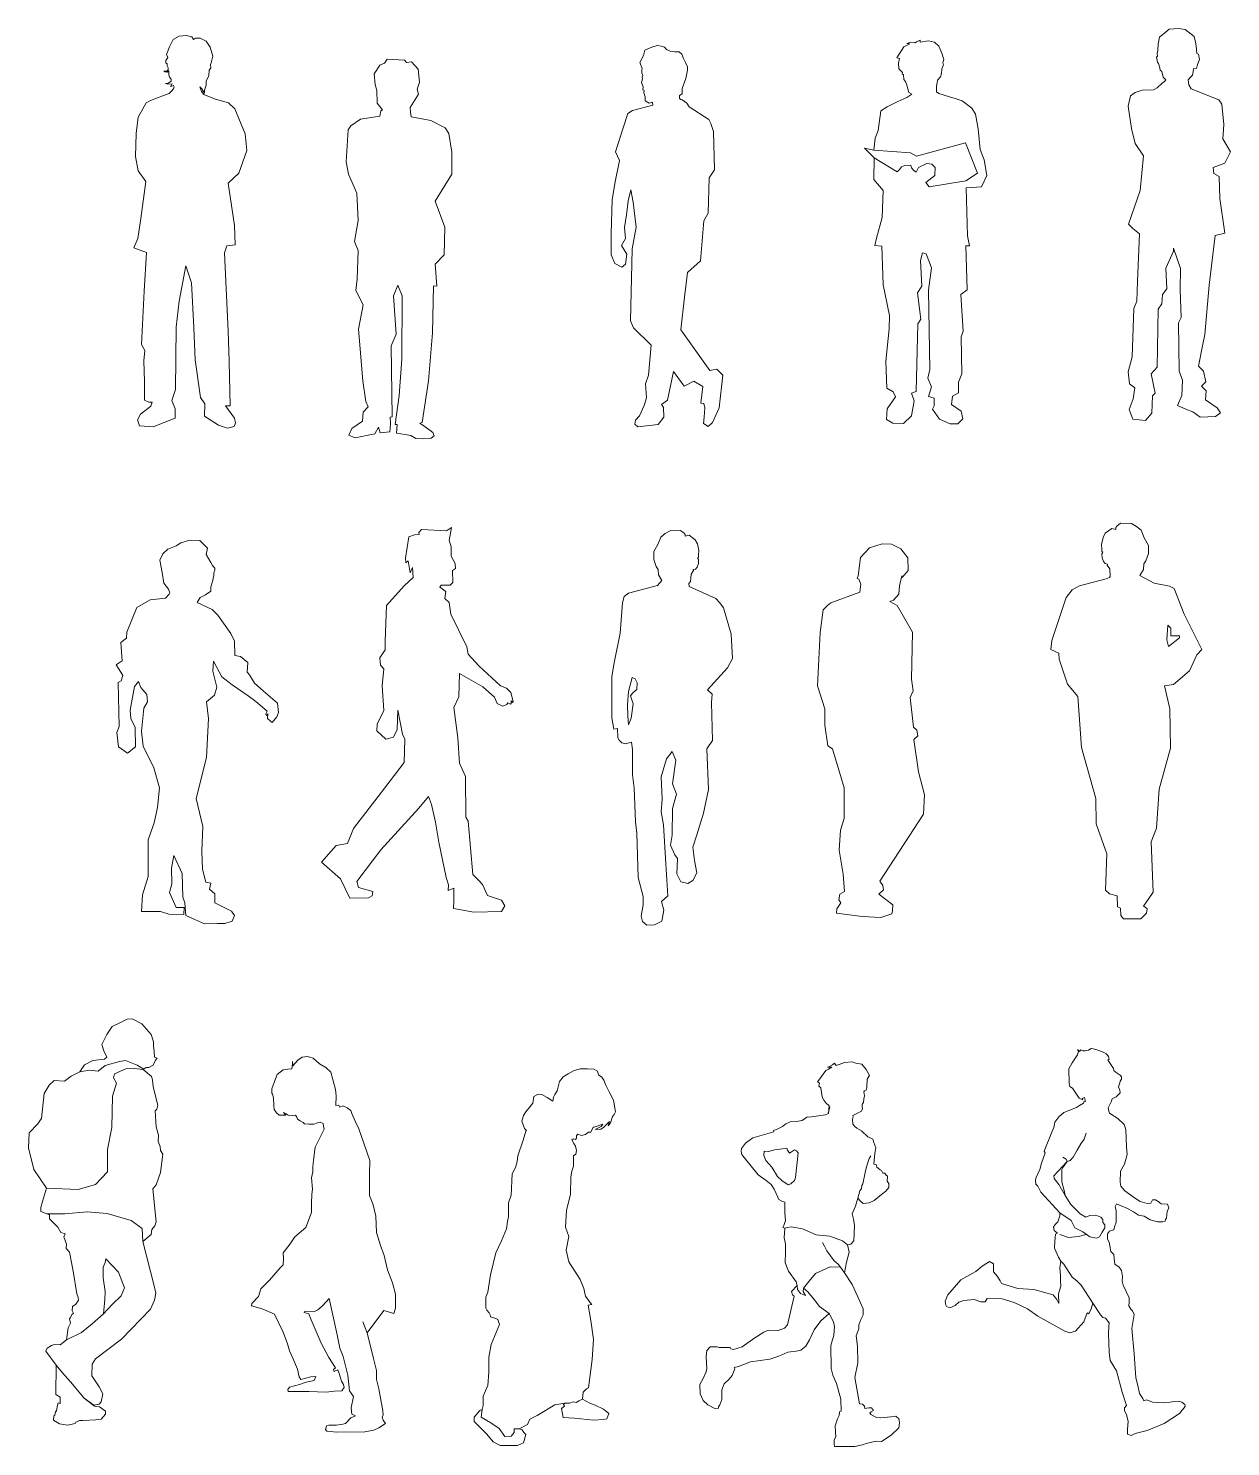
# Model space of a CAD drawing. Header units: millimetres. Extents: x -63086 to 144078, y -129912 to 13382.
# Drawn here: x -57333 to -51961, y -91106 to -84767 of the extents above; entities that cross this region are included whole.
import ezdxf

# ---------------------------------------------------------------- set-up
doc = ezdxf.new("R2010")
doc.units = ezdxf.units.MM
doc.layers.get('0').update_dxf_attribs({"lineweight": 0})
doc.layers.add('展開建具用', color=250, linetype='Continuous', lineweight=9)

# ---------------------------------------------------------------- blocks, each defined once
blk = doc.blocks.new('人物（CAD素材.com）75ec1dad')
at = {"color": 0, "linetype": 'ByBlock', "lineweight": -2}
blk.add_lwpolyline([(-12.6, 1458.6), (50.3, 1483.1), (71.3, 1489.7), (81.4, 1500.3), (90.6, 1510.4), (93.2, 1520.2), (90, 1526.4), (83, 1522.8), (75.4, 1522.5), (79, 1524.3), (84.4, 1532.9), (65.2, 1531.8), (54.2, 1534.9), (64.1, 1534.5), (79.7, 1545.3), (79.9, 1554.6), (72.9, 1563.4), (69.1, 1573.1), (69.5, 1591.3), (62.8, 1585.9), (51.6, 1586.5), (46.8, 1589.5), (59.9, 1590.7), (65.6, 1596.1), (65.9, 1604.9), (62.2, 1613.8), (62.2, 1622.6), (55.6, 1626.8), (55.9, 1637.4), (64.4, 1651.1), (59.6, 1664.7), (72.7, 1698.6), (89.2, 1731.3), (114.8, 1746.9), (148.1, 1748.9), (172, 1743.7), (180.2, 1731.8), (188.4, 1737.5), (209.5, 1737.2), (236.2, 1723.6), (253.3, 1697.7), (265.8, 1656.7), (258.8, 1627.9), (255.9, 1619.7), (256.5, 1605.2), (250, 1593.9), (248.3, 1569.9), (235.5, 1545.4), (235.8, 1526.8), (229, 1505.6), (228.1, 1491.7), (216.3, 1510.9), (208.4, 1520.6), (215.7, 1499.8), (225.5, 1485.9), (244.3, 1478.2), (277.4, 1464.3), (335.8, 1447.9), (364.6, 1422), (410.7, 1309.2), (418.5, 1235.5), (381.9, 1133.6), (334.8, 1089.1), (363.3, 901), (365.2, 814.3), (328.1, 810.1), (318.5, 777.4), (334, 427.5), (338.7, 292.3), (343.5, 94.3), (322.5, 93.8), (363.4, 39.8), (366.6, 18.6), (361.8, 2.1), (330.8, -5.5), (291.8, 8.7), (229.2, 47.9), (230.8, 103.6), (211.2, 131.4), (186.6, 299.9), (180.9, 444.8), (170.2, 643.8), (144.7, 719.8), (115.2, 562.2), (102, 446.3), (98.6, 167.5), (82.3, 118.6), (96.9, 81.2), (96.9, 38.9), (0, 0), (-61.9, 4.9), (-70.3, 31.9), (-57.8, 56.5), (-11.5, 93.4), (-5.8, 110.8), (-19.6, 110.4), (-40.1, 119.6), (-39.5, 202.9), (-42.9, 295.3), (-37.2, 341.3), (-52.8, 369), (-40.4, 607.5), (-30.9, 779.9), (-86.9, 799.8), (-69.8, 842.1), (-55.2, 931.6), (-33.1, 1096.6), (-67.4, 1143.9), (-80.3, 1208.7), (-77, 1310.8), (-68.1, 1384.8), (-39.4, 1435), (-31.3, 1448.4)], close=True, dxfattribs=at)
blk = doc.blocks.new('人物（CAD素材.com）444521dd')
at = {"color": 0, "linetype": 'ByBlock', "lineweight": -2}
blk.add_lwpolyline([(159.2, 1437.4), (158.2, 1458.3), (194.9, 1518.6), (189.1, 1541.2), (200, 1571.4), (192.9, 1630.7), (163.9, 1662.9), (141.4, 1659.7), (132.3, 1670.6), (55.6, 1675.1), (43.4, 1656.5), (22.7, 1647.4), (-2.4, 1609.4), (1.5, 1561.8), (8.6, 1534.1), (9.8, 1478), (33.7, 1449), (26.7, 1443.3), (22.5, 1419.4), (-64.6, 1406.7), (-107.4, 1377.3), (-118.5, 1358.6), (-127.8, 1215.6), (-117.8, 1161.6), (-80.7, 1076.1), (-74.7, 954.4), (-90.5, 860.7), (-73.9, 820.4), (-79.1, 691.3), (-85.4, 640.6), (-52.8, 577.2), (-72.6, 468.8), (-52.9, 237.6), (-40.3, 144.7), (-30, 120.9), (-51.7, 97.2), (-54.8, 56.8), (-103.4, 23.8), (-115.8, -6.2), (-88.1, -17.7), (0, 0), (16.5, 31), (23.3, 5), (67.4, 10), (69.3, 45.3), (69.2, 75.1), (77, 77.1), (73, 393.5), (94.6, 446.4), (83, 616.8), (102.8, 664.7), (122.7, 616.8), (121, 334), (109.4, 171.9), (90.4, 42.3), (99.4, 41.5), (96.4, 3.6), (135.5, -3), (161.2, -7.3), (183.9, -20.4), (211.3, -22.5), (252.4, -18.9), (264.9, -8.1), (258.6, 6.7), (225, 32.2), (201, 48.2), (211.8, 51), (240.2, 237.9), (258.1, 452.1), (262, 661.6), (277.6, 660.4), (269.1, 758.7), (309.7, 800.3), (313.1, 923.9), (270.1, 1039.6), (344.6, 1160.3), (344.6, 1259.5), (330.6, 1342.3), (313.9, 1367.6), (249.9, 1400.7), (162.9, 1417.6)], close=True, dxfattribs=at)
blk = doc.blocks.new('人物（CAD素材.com）97eee4e6')
at = {"color": 0, "linetype": 'ByBlock', "lineweight": -2}
blk.add_lwpolyline([(153.3, 1457.2), (174.4, 1441.5), (183.6, 1425.1), (271.8, 1368.9), (281, 1351.5), (293.2, 1314.5), (297.2, 1143.5), (273.4, 1107.9), (269.1, 950.1), (249.6, 915.5), (235.4, 737.3), (177, 685.4), (163.7, 574.1), (147.2, 429.4), (276.7, 246.8), (307.7, 252.9), (335.3, 226.6), (318.4, 80.5), (288.1, 14.5), (269.8, -2.6), (248.8, 10.4), (251.1, 38), (254.6, 80.7), (249.7, 99.8), (236.2, 101.4), (245, 176.1), (204.5, 199.7), (162.1, 177.5), (114.9, 242.1), (87.2, 114.1), (60.3, 95.3), (69.8, 81.8), (70.4, 38), (45.5, 5.1), (-45.5, -5.1), (-58.7, 7.8), (-56.3, 25.3), (-37.5, 43.8), (-17, 91.1), (-6.2, 125.6), (-10.5, 188.1), (2.4, 226.8), (14.8, 359.7), (-64.3, 437.1), (-78.1, 469.7), (-72.3, 723.7), (-71.2, 791.4), (-52.9, 888), (-65.8, 998.6), (-76.4, 1054.2), (-88.4, 1005.1), (-95.4, 942.7), (-104.4, 885.8), (-100.2, 836.5), (-117.4, 805.3), (-94.8, 766.7), (-100.9, 722), (-116.3, 708.7), (-147.8, 724.8), (-163.6, 763.5), (-163.6, 861.2), (-160.4, 1009.4), (-147.5, 1083.5), (-127.4, 1185.3), (-145.6, 1225), (-111.3, 1332.2), (-89.2, 1395.2), (-69, 1409.3), (22.2, 1433.4), (20.2, 1445.5), (5, 1442.2), (-12.2, 1452.4), (-13, 1470.5), (-17.9, 1487.3), (-17.5, 1498.2), (-22.7, 1501.9), (-20.8, 1515.1), (-28.2, 1534.2), (-24.8, 1549.9), (-26, 1557.4), (-22.9, 1565.4), (-26.7, 1576), (-27.1, 1590.2), (-25.1, 1596.5), (-36.1, 1623), (-19.3, 1655.2), (-14.3, 1679.2), (17.7, 1692.5), (40.6, 1699.8), (60.7, 1696.2), (74.4, 1692.4), (83.1, 1682.1), (99, 1673.9), (119.9, 1670.6), (139, 1671.4), (151.3, 1660.9), (158.8, 1641.6), (167.9, 1622.9), (177.4, 1604.7), (177.1, 1589.2), (169.6, 1552.6), (153, 1507.2), (152.8, 1484.2), (140.5, 1475.6), (140.4, 1463.3), (146.9, 1457.9)], close=True, dxfattribs=at)
blk = doc.blocks.new('人物（CAD素材.com）0f865a22')
at = {"color": 0, "linetype": 'ByBlock', "lineweight": -2}
blk.add_lwpolyline([(-132.4, 1221), (-126.1, 1274.4), (-113.5, 1309.5), (-100.7, 1396.9), (-73.4, 1415), (-25.4, 1438.1), (14.3, 1456.7), (36.9, 1471.9), (24, 1479), (14.8, 1511.1), (9.5, 1527.5), (1.3, 1537.4), (-0.4, 1557.4), (-5.4, 1563), (-5.1, 1569), (-20.8, 1585.2), (-23.1, 1609.7), (-17.4, 1631.2), (-29.4, 1634.4), (0.9, 1683.6), (28.6, 1695.9), (15.4, 1697.3), (33.2, 1704.4), (52.6, 1700.8), (57.9, 1704.9), (73.9, 1713.1), (74.1, 1704.5), (111.8, 1709.9), (138.3, 1703.3), (157.6, 1686.3), (171.5, 1654.8), (180.3, 1627), (176.3, 1612.7), (179.1, 1600.8), (173.4, 1591), (168.1, 1558.7), (164.5, 1548.6), (152.5, 1534.2), (151, 1521.8), (146.9, 1506.9), (147.4, 1481.3), (158.4, 1475), (206.1, 1459.4), (230.3, 1452.3), (262.5, 1441.9), (305.7, 1409.4), (321.9, 1381.6), (333.5, 1316.4), (342.5, 1224.6), (360.3, 1177.9), (372.9, 1108.6), (348.3, 1057.5), (280.2, 1053.6), (286, 838.2), (295, 794.2), (278.6, 793.7), (284.6, 597.3), (255.4, 576.1), (266.3, 412.7), (257.2, 387.5), (261.2, 221.5), (245.9, 184.5), (245.1, 137), (219, 121.9), (213.9, 84.6), (258.2, 55.5), (265.3, 20.2), (243.1, -1.9), (207.9, -1.9), (160.6, 19.2), (129.3, 63.5), (137.4, 78.6), (136.4, 113), (112.2, 120.9), (124.7, 163.5), (108, 201.9), (117.3, 240.6), (112.3, 595.6), (125.5, 695.6), (100.8, 757.6), (84.6, 762.2), (75.2, 728.9), (81.5, 613.2), (62.4, 583), (77.5, 465.4), (63.4, 445.3), (56.1, 142.7), (35.2, 134.7), (48.3, 100.5), (36.2, 34.2), (0, 0), (-48.3, 2), (-76.4, 17.1), (-73.4, 65.3), (-35.2, 119.6), (-46.3, 141.7), (-74.4, 157.8), (-79.5, 278.4), (-64.4, 423.1), (-62.4, 482.4), (-90.6, 618.8), (-97.6, 792.6), (-128.7, 795.6), (-120.7, 827.8), (-96.1, 921), (-90.5, 1041.5), (-132.8, 1090.7), (-131.8, 1187.2)], dxfattribs=at)
blk.add_lwpolyline([(114.8, 1056.8), (99, 1077), (139.5, 1108.7), (141.9, 1144.5), (126, 1158.2), (104, 1162.2), (66.2, 1143.9), (56.7, 1122.4), (46.3, 1129.9), (36.1, 1143), (32.1, 1154.6), (6, 1152.3), (-9.1, 1146.7), (-16.5, 1135.7), (-27.9, 1125), (-131.8, 1187.2), (-174.4, 1230), (-132.4, 1221), (30.8, 1210.1), (57.3, 1195), (276.3, 1254.2), (330, 1118.7), (278.5, 1084.5)], close=True, dxfattribs=at)
blk = doc.blocks.new('人物（CAD素材.com）392d1cc6')
at = {"color": 0, "linetype": 'ByBlock', "lineweight": -2}
blk.add_lwpolyline([(232.7, 1479.6), (356.4, 1431), (369.6, 1411.4), (378, 1320.3), (373.3, 1255.9), (408.7, 1198.3), (382.1, 1147.4), (330.1, 1128.2), (333.3, 1101.7), (357.7, 1087.9), (360.9, 990.3), (383.2, 835.3), (339.7, 823.7), (312.1, 602.1), (293.9, 381.5), (284.4, 339.1), (265.3, 240.6), (287.6, 217.3), (298.2, 169.6), (279.1, 150.5), (299.2, 130.4), (297.1, 90.1), (349.1, 54.6), (363.6, 31.5), (341.6, 14.9), (272.7, 12.8), (239.9, 36.1), (208.6, 47.6), (170.9, 64.7), (191.1, 109.2), (193.2, 178.1), (178.4, 217.3), (175.2, 434.5), (187.9, 458), (183.7, 580.9), (184.7, 677.3), (154, 767.4), (154, 753.6), (119, 678.4), (123.2, 585.2), (104.1, 560.8), (102, 518.4), (85.1, 495.1), (80.5, 236.1), (54, 206.5), (71, 119.7), (59.3, 108), (57.2, 30.7), (27.6, -3.2), (-27.6, 3.2), (-44.5, 46.6), (-26.5, 94.2), (-19.1, 142.8), (-42.8, 161.4), (-49.6, 215.5), (-31, 281.5), (-24.2, 498.1), (-10.6, 530.3), (-7.3, 620), (1.5, 832.3), (-28.9, 856), (-47.1, 874.7), (4.8, 1024.9), (20.1, 1180.7), (-18.5, 1236), (-34, 1302.5), (-49.6, 1402.8), (-38, 1447.9), (-18.3, 1462.8), (13.8, 1473.2), (63.5, 1475.3), (79.9, 1483.5), (102.2, 1505.1), (113.2, 1512), (118.5, 1519.6), (108, 1531.2), (101.5, 1557), (93.5, 1563.2), (92.8, 1573.7), (86.5, 1592.2), (81.5, 1598.6), (77, 1621.1), (82.6, 1626.4), (80.5, 1638.3), (84.1, 1650.7), (85.4, 1679.1), (91.6, 1711.1), (114.5, 1730.7), (134.4, 1747), (176.2, 1749.9), (204.9, 1744.7), (245.4, 1714), (251.6, 1688.6), (254.2, 1671.9), (257, 1637.7), (265.5, 1634.7), (269.4, 1610.1), (260.1, 1587.7), (256.6, 1570.4), (244.8, 1572.8), (242.4, 1566.2), (237.8, 1541.5), (230.2, 1533.2), (218.4, 1519.9), (222.1, 1497.3)], close=True, dxfattribs=at)
blk = doc.blocks.new('人物（CAD素材.com）3ac5ad5b')
at = {"color": 0, "linetype": 'ByBlock', "lineweight": -2}
blk.add_lwpolyline([(50.9, 1397.9), (63.7, 1421), (87.2, 1432.8), (111.9, 1449.4), (111.6, 1467.6), (113.7, 1477.7), (119, 1491.5), (124.6, 1518.8), (124.2, 1530.2), (129.9, 1543.4), (129.5, 1551), (118.1, 1563.1), (111.7, 1576.7), (90.4, 1612.3), (96.2, 1641.3), (61.7, 1674.9), (17.6, 1677.3), (-23.4, 1664.7), (-43.6, 1651.5), (-80.7, 1636.1), (-103.3, 1615.4), (-117.2, 1586.8), (-105.8, 1531.7), (-99.3, 1484.8), (-77.1, 1457.3), (-71.4, 1441.2), (-75, 1435.4), (-90.5, 1417.4), (-159.9, 1409.4), (-218.6, 1375.7), (-264.6, 1266.3), (-266, 1239.3), (-291.3, 1218.9), (-284.2, 1137.9), (-311.8, 1120.2), (-290.3, 1086.9), (-281.5, 1072.2), (-288.6, 1048.1), (-302, 1041), (-298.7, 843.6), (-309.4, 817), (-300.5, 752.9), (-260.4, 725.3), (-225.7, 752.9), (-226.6, 840.1), (-246.2, 879.2), (-249.7, 917.5), (-230.2, 1022.4), (-211.5, 1044.7), (-201.7, 1018), (-174.1, 987.8), (-172.3, 953.9), (-187.4, 926.4), (-199, 821.4), (-191, 755.6), (-143.5, 659.3), (-118.5, 570.5), (-127.6, 481.7), (-141.3, 413.4), (-168.6, 338.2), (-168.6, 174.3), (-193.7, 92.3), (-198.2, 17.1), (-114.1, 17.9), (-76.7, 5.4), (-8.9, 3.6), (-8.1, 34.9), (-43, 35.8), (-73.1, 102.5), (-62.4, 140.8), (-64.2, 211.1), (-54.4, 268.1), (-16.8, 187.4), (-14.5, 81.6), (-4.7, 56.6), (0, 0), (43.1, -19.4), (83.6, -37.6), (140.9, -36.4), (174.5, -35.6), (207.3, -25.6), (217.7, -1.3), (204.1, 18.7), (128.8, 56.5), (128.8, 95.8), (105.6, 117.2), (110.9, 143.9), (89, 148.3), (74.3, 206.4), (70.8, 287.6), (75.6, 397.2), (45.6, 522.8), (91.3, 705.5), (101.3, 880.2), (91.3, 954.4), (127, 984.4), (138.5, 1020.1), (119.9, 1091.5), (122.8, 1135.7), (159.9, 1065.8), (207, 1030.1), (278.4, 981.6), (313, 956.2), (363, 911.9), (358.9, 903.4), (357.8, 897.2), (361.1, 892.7), (365.7, 901.5), (363.8, 879.6), (385.3, 861.8), (406.3, 887.1), (413.4, 906.9), (408.5, 948.3), (345.1, 1003.7), (306.7, 1037.6), (284.3, 1075.1), (273.6, 1087.6), (277.2, 1129.5), (243.2, 1156.3), (218.2, 1161.7), (216.5, 1225.5), (200.4, 1260.3), (143.2, 1341.6), (116.8, 1366.9)], close=True, dxfattribs=at)
blk = doc.blocks.new('人物（CAD素材.com）4c906dab')
at = {"color": 0, "linetype": 'ByBlock', "lineweight": -2}
blk.add_lwpolyline([(482.4, 905.8), (489.4, 898.5), (491.8, 902.8), (481, 942.3), (462.8, 961.9), (434.7, 973.1), (339.3, 1061.4), (291.6, 1113.3), (284.6, 1147), (213, 1292.8), (206, 1344.6), (186.4, 1362.8), (190.8, 1393.6), (163.6, 1412.9), (170, 1421.9), (210.1, 1422.5), (222.4, 1434.8), (220.7, 1487.2), (233.9, 1496.8), (232.1, 1519.7), (214.5, 1552.1), (215.4, 1595.1), (206.6, 1621.4), (216.3, 1679.3), (194.4, 1665.3), (82, 1671.4), (71.1, 1658.2), (71.6, 1648.8), (51.4, 1647.6), (26.1, 1637.9), (11.2, 1543.4), (12.7, 1522.5), (22.9, 1530.5), (31.7, 1477), (42.3, 1500.7), (45.8, 1456.8), (4.5, 1419.9), (-73.3, 1331.5), (-80.4, 1172.7), (-80.4, 1133.4), (-104.3, 1096.9), (-100.1, 1064.5), (-86, 1047.7), (-93, 971.8), (-86, 862.2), (-115.5, 801.8), (-116.9, 770.9), (-77.6, 734.4), (-42, 742.5), (-26.9, 777.9), (-22.8, 863.3), (-3, 756.8), (8.2, 734.4), (4.3, 629.7), (-97, 497), (-220.8, 335), (-247.8, 267.5), (-299.6, 258.5), (-364.9, 184.3), (-279.6, 109.3), (-237.9, 23.4), (-154.9, 24.8), (-137.5, 34.4), (-135.2, 52.9), (-199.4, 71.4), (-206.4, 98.7), (-98.8, 239.7), (70.4, 425.7), (113.2, 478.4), (126.4, 442), (144.4, 363), (160.1, 273.3), (192.7, 115.2), (202.5, 82.8), (201.2, 58.5), (226.5, 68.8), (226.5, 11.1), (225.1, -22.7), (315.9, -39), (440.6, -36.8), (454.6, -10), (439.2, 15.3), (377.2, 35), (354.6, 84.2), (339.2, 102.5), (312.4, 129.3), (291.3, 367.1), (280, 385.4), (278.3, 567.1), (251.5, 626.3), (244.5, 740.3), (226.2, 875.5), (248.7, 923.4), (252.9, 1027.6), (355.8, 968.5), (408, 922), (421, 893), (445.7, 880.9), (463.8, 888.9), (468, 897.2), (479.8, 890.1), (483, 894)], close=True, dxfattribs=at)
blk = doc.blocks.new('人物（CAD素材.com）e685c644')
at = {"color": 0, "linetype": 'ByBlock', "lineweight": -2}
for points in [[(121.4, 1496), (240.9, 1443.2), (259.4, 1423.1), (275.5, 1401), (309.8, 1283), (316, 1174.1), (293.2, 1132.4), (202.9, 1034.2), (224.6, 1014.2), (222, 977.7), (226.6, 807.2), (201.3, 771.1), (208.6, 589.1), (186.3, 483.5), (155.7, 386.2), (137.7, 330.7), (146, 270.9), (155.7, 216.7), (138.2, 182), (115.4, 168.1), (84.8, 176.4), (66.7, 212.6), (69.5, 280.6), (58.4, 297.3), (38.9, 340.4), (45.9, 384.8), (47.3, 504.3), (65.4, 568.2), (47.3, 614.1), (61.5, 720.2), (45.9, 758.6), (21, 725.8), (-2.8, 646), (1.4, 546), (-2.8, 489), (7, 430.7), (16.7, 257), (26.4, 113.9), (-1.4, 88.9), (8.3, 50), (0, 0), (-33.6, -15.4), (-68.1, -18.1), (-86.4, -0.9), (-93.2, 22.2), (-83.4, 73.6), (-83.4, 111.1), (-105.7, 195.9), (-112.6, 393.2), (-118.2, 444.6), (-124.7, 594.6), (-132.1, 653.8), (-132.1, 767.5), (-136.3, 800.6), (-163.5, 792.5), (-179, 797.3), (-191.1, 808.7), (-196.3, 820.1), (-199.2, 861.2), (-215.3, 858.7), (-223.1, 909), (-223.1, 1094.5), (-213.1, 1154.7), (-187.1, 1287.2), (-175.5, 1423.3), (-169.3, 1451.3), (-149.5, 1465.7), (-20.5, 1500), (0.3, 1522.5), (-15.5, 1548), (-17.1, 1572.4), (-25.2, 1585.9), (-36.4, 1616.8), (-36.8, 1652), (-18.2, 1684.1), (-4.7, 1717.3), (14.6, 1733.5), (36.6, 1745.5), (83.4, 1747), (99.6, 1735.1), (103.9, 1728.1), (103.9, 1720.4), (121.3, 1725), (149.1, 1704.2), (158.4, 1686.4), (164.9, 1656.3), (163, 1635.8), (163.4, 1625.8), (159.3, 1623.3), (163.5, 1616.1), (162.9, 1598.4), (157.1, 1582.2), (149.6, 1574), (139.6, 1571.6), (140.7, 1567.2), (130, 1551.1), (128.4, 1518.9), (120.6, 1509.6)], [(-132.8, 1089.8), (-149.3, 1026.2), (-154.5, 967.1), (-151.9, 917.5), (-149.3, 877.4), (-137.1, 907.9), (-128.4, 972.3), (-139.7, 1007.1), (-130.2, 1021), (-111.9, 1035.8), (-110.1, 1065.4), (-119.7, 1083.7)]]:
    blk.add_lwpolyline(points, close=True, dxfattribs=at)
blk = doc.blocks.new('人物（CAD素材.com）94601427')
at = {"color": 0, "linetype": 'ByBlock', "lineweight": -2}
blk.add_lwpolyline([(131.6, 12.4), (83.4, -3.8), (0, 0), (-114.8, 14.6), (-113, 34.3), (-95.3, 60.6), (-104, 74.1), (-100.2, 100.1), (-79.1, 111.5), (-85.6, 188.8), (-103, 296.6), (-96.5, 385.4), (-80.8, 437.4), (-80.7, 574.8), (-133, 749), (-153.2, 763.2), (-167.5, 854.5), (-166.7, 928.2), (-200.5, 1030.5), (-188.4, 1269.6), (-173.9, 1370.1), (-155.9, 1389.5), (-139.9, 1401.9), (-11.4, 1449.4), (-6.6, 1484.8), (-15.8, 1506.9), (-23.1, 1510.7), (-18.1, 1523.2), (-8.3, 1603.9), (33.1, 1647.9), (89.6, 1664.8), (131, 1664.2), (172.9, 1643), (204.4, 1603.4), (205, 1546.8), (178.8, 1515.3), (177.5, 1522.2), (166.9, 1477.8), (164.2, 1439.8), (139.7, 1413.7), (123.4, 1408.2), (156, 1389.2), (224.8, 1270.7), (220.4, 1060.1), (227.4, 1007.9), (214.3, 979.2), (229.2, 845.8), (244.3, 832.9), (248.7, 807.3), (230, 790.6), (251.5, 646.5), (277.7, 543.6), (274.2, 457.3), (78.7, 158.5), (91.6, 138.7), (95, 118.6), (74.2, 99.8), (137.3, 52.9), (135.3, 25.3)], close=True, dxfattribs=at)
blk = doc.blocks.new('人物（CAD素材.com）03b0e98f')
at = {"color": 0, "linetype": 'ByBlock', "lineweight": -2}
for points in [[(-115.9, 1520.3), (-234.5, 1489.1), (-268.4, 1471.2), (-294.1, 1436.9), (-359.2, 1244.5), (-362.8, 1203.4), (-328, 1186.9), (-326.1, 1161.3), (-288.3, 1048.9), (-242.6, 994.1), (-225.7, 766.3), (-161.8, 538.3), (-160.3, 424.2), (-113, 290.3), (-118.3, 128), (-100.8, 111.6), (-67, 103.7), (-65.5, 53.2), (-52, 48.6), (-50.2, 15.5), (-38.8, 0.5), (38.8, -0.5), (64.8, 25.8), (67, 44.3), (51.6, 58.9), (57.7, 66.7), (93.5, 119.8), (84.7, 344.5), (109.6, 404.7), (121.5, 579.5), (171, 763), (169.2, 938.2), (144.3, 1042.2), (184.7, 1046.8), (257.1, 1108.2), (289.3, 1179.7), (311.3, 1204.5), (232.4, 1362.2), (188.1, 1476), (166.5, 1487.6), (98.4, 1499.7), (34.8, 1534.6), (51.3, 1561.1), (52.9, 1586.4), (61.3, 1600.5), (73, 1632.7), (73.4, 1669.4), (54.1, 1702.7), (40, 1737.3), (19.9, 1754.2), (-3, 1766.6), (-51.7, 1768.3), (-68.6, 1755.8), (-73, 1748.6), (-73, 1740.5), (-91.1, 1745.3), (-120.1, 1723.6), (-129.7, 1705.1), (-136.6, 1673.8), (-134.6, 1652.5), (-135, 1642), (-130.6, 1639.5), (-135.1, 1632), (-134.4, 1613.6), (-128.4, 1596.7), (-120.6, 1588.1), (-110.2, 1585.6), (-111.3, 1581.1), (-100.1, 1564.3), (-98.5, 1530.8), (-100.8, 1525.9)], [(159.5, 1312.5), (155.2, 1247.7), (162.8, 1217.8), (212.5, 1256), (212.5, 1264.6), (173.6, 1264.6), (173.6, 1298.8)]]:
    blk.add_lwpolyline(points, close=True, dxfattribs=at)
blk = doc.blocks.new('人物（CAD素材.com）4a535eaa')
at = {"color": 0, "linetype": 'ByBlock', "lineweight": -2}
for points in [[(260.2, 1647.7), (262.6, 1620.3), (274, 1617.1), (266.9, 1606.9), (256.1, 1585), (236, 1575.1), (224.9, 1574.5), (211.7, 1566), (248.5, 1534.2), (252.7, 1519.7), (256, 1488.2), (277.4, 1406.8), (272.8, 1388.7), (265.1, 1381.4), (269.2, 1309.7), (280, 1272.9), (278.1, 1243.7), (286.6, 1222.1), (288.5, 1204.2), (298.4, 1188.1), (288.5, 1106.3), (269.1, 1051.2), (254, 1032.3), (269.2, 885.7), (263.9, 866.8), (249.6, 850.2), (246.5, 828.3), (209.5, 797.3), (260.2, 599.8), (267.1, 566.5), (261.7, 535.3), (243.5, 494.4), (115.1, 360.5), (-1.1, 272.5), (-16, 249.3), (-17.9, 197.4), (15, 148.3), (30.8, 115.9), (24.1, 81.2), (14.1, 70.2), (-9.3, 65.9), (-51.7, 96.9), (-6.5, 62.1), (16.3, 58.2), (42.7, 38.3), (42.5, 25.4), (22.9, 3.4), (0, 0), (-57.9, -3.4), (-73.9, -2.8), (-89.5, -9.8), (-92.5, -16.8), (-127.1, -24.1), (-163.2, -17.7), (-189.5, -1.8), (-188.2, 17.8), (-183.5, 21.7), (-180.3, 36.6), (-175.4, 40.9), (-172, 66.1), (-169.3, 76.3), (-159.4, 73.7), (-159.7, 102.2), (-178.6, 114.2), (-177.1, 244.7), (-223.4, 307.4), (-217.6, 320.9), (-198, 332.8), (-184.4, 336.8), (-160.1, 335.2), (-130.6, 357.9), (-123.9, 410.9), (-113.8, 431.7), (-117.2, 451.7), (-114, 457.4), (-108.2, 471.2), (-100.6, 475.1), (-106.6, 487.2), (-104.2, 507.2), (-90, 516.8), (-77.3, 534.6), (-79.3, 547.4), (-84.6, 562.9), (-101.6, 665), (-118.6, 750.2), (-132.5, 766.4), (-131.5, 785.7), (-137.9, 801.5), (-143.3, 817.5), (-137.1, 830.8), (-157, 837.8), (-169.8, 861.7), (-207.1, 898), (-207.1, 916.9), (-245.5, 931.5), (-245.8, 948.8), (-238.1, 976.1), (-220.2, 1035.4), (-277, 1119.7), (-301.7, 1216.1), (-298.5, 1283), (-261, 1322.1), (-243.2, 1346.9), (-230.4, 1458.4), (-209.5, 1495.3), (-186.2, 1516.1), (-139.6, 1514.5), (-110.7, 1536.2), (-72.2, 1555.4), (-50.5, 1587.5), (-14.4, 1606.8), (38.6, 1611.6), (48.3, 1620.9), (35.7, 1649), (26.7, 1677.1), (48.3, 1722.4), (73.4, 1757.6), (107.6, 1775.1), (140.3, 1791.2), (161.4, 1791.7), (205.7, 1770.6), (246.4, 1722.4), (257, 1690.2), (258, 1670.1)], [(34.1, 474.6), (72.2, 516), (113.6, 554.1), (127.7, 590.5), (100.4, 660), (44.9, 719.6), (41.6, 703.9), (32.4, 683.2), (32.4, 634.3), (41.6, 573.9), (39.9, 538.3)]]:
    blk.add_lwpolyline(points, close=True, dxfattribs=at)
for points in [[(214, 1567.5), (184.9, 1585.7), (132.9, 1605.6), (105.4, 1601), (41.7, 1583.2), (10.1, 1558.2), (-30.2, 1563.3), (-72.2, 1555.4)], [(-220.2, 1035.4), (-79.5, 1030.3), (-2.4, 1052.1), (51.9, 1108.4), (52, 1208.4), (71.5, 1306.8), (73.9, 1447.4), (92.7, 1504.8), (79.4, 1528.2), (82.5, 1546), (133.5, 1569.4), (171.7, 1571), (211.7, 1566)], [(-216, 920.3), (-138.5, 920.6), (-39, 929.6), (50.7, 923), (157.7, 891.8), (207, 854.8), (209.5, 797.3)], [(-130.6, 357.9), (-64.5, 391), (-17.3, 429.1), (34.1, 474.6)], [(-51.7, 96.9), (-113, 170.3), (-148.8, 210.3), (-177.1, 244.7)]]:
    blk.add_lwpolyline(points, dxfattribs=at)
blk = doc.blocks.new('人物（CAD素材.com）275536e1')
at = {"color": 0, "linetype": 'ByBlock', "lineweight": -2}
blk.add_lwpolyline([(-198.1, 1645.9), (-201.9, 1623.5), (-219.9, 1621.3), (-240.6, 1619.1), (-267.9, 1597.5), (-274.9, 1578.6), (-291.6, 1534.2), (-290.3, 1514.9), (-288.1, 1510.5), (-283.7, 1494.2), (-281.9, 1459.8), (-279.9, 1441.6), (-270.8, 1426.2), (-258.7, 1416.6), (-240, 1416.3), (-229, 1416.8), (-239.4, 1427.6), (-227.6, 1422.1), (-218.8, 1415.5), (-197.3, 1414.1), (-185.7, 1415.7), (-179.9, 1407.2), (-176.6, 1397.6), (-163.7, 1391.5), (-151, 1384.1), (-144.4, 1377.7), (-126.2, 1375.3), (-103.6, 1376.6), (-86.8, 1381.3), (-75.8, 1384.3), (-61.1, 1379.3), (-60.3, 1367.4), (-57, 1353.9), (-78.6, 1312), (-97.7, 1273.9), (-104.3, 1214.4), (-107.9, 1185.6), (-108.3, 1163), (-114.5, 1136), (-109.6, 1086), (-112.7, 1062.5), (-114.1, 1023.5), (-113.1, 980.9), (-139.6, 914.2), (-188.4, 871.8), (-208.5, 841.7), (-240.1, 801.5), (-239.4, 775), (-240.1, 747), (-254.5, 733.4), (-301.4, 679), (-339.6, 640.3), (-350.4, 606.2), (-380.5, 574.3), (-382.3, 564.8), (-333.8, 550), (-279.5, 526.9), (-240.4, 445.9), (-221.2, 394), (-212.7, 362.4), (-196.9, 330.2), (-177.1, 280.6), (-168.7, 246.1), (-161.9, 235.4), (-117.3, 246.7), (-94.7, 248.4), (-102.6, 230.3), (-137, 222.4), (-167, 212.3), (-211.6, 200.4), (-218.9, 190.8), (-218.4, 181.8), (-125.2, 181.8), (-47.8, 179), (-11.1, 182.3), (22.2, 184), (31.8, 198.7), (29, 212.8), (20.1, 227.3), (10.5, 262.3), (3.4, 278.2), (-12.1, 271.3), (-15.6, 279.1), (-6.5, 287), (-36.1, 332.7), (-71.3, 397.3), (-114.7, 501.6), (-125.7, 529), (-146, 534.3), (-144.6, 539.5), (-103.3, 537.2), (-85.4, 545.7), (-66.2, 562.4), (-47.7, 582.7), (-35.6, 597), (1, 433.9), (12.9, 374.5), (28.4, 338), (48.5, 254.9), (55.9, 184.6), (74.1, 159.1), (64.1, 108.9), (66.8, 80.5), (82.6, 71.9), (62.1, 63.6), (38.5, 38.9), (26.3, 35.3), (-1.4, 30.3), (-35.8, 30.3), (-46.9, 28.5), (-51, 11.7), (-45, 4.1), (0, 0), (124.2, 1.7), (165.3, 8.5), (186.5, 18.6), (216.4, 38.4), (206.6, 53.2), (201.3, 66.8), (206.3, 77.6), (204.2, 94.2), (187.4, 193.1), (177, 234.7), (176.5, 275.6), (162.6, 328.1), (134.2, 444.2), (115.7, 493.3), (134.2, 444.2), (209.5, 542.8), (254.7, 529.9), (261.6, 553.9), (261.6, 615.8), (247.8, 666.2), (226.1, 725.7), (211.2, 788.7), (194, 833.3), (176.8, 891.7), (173.6, 964.3), (161, 1015.6), (145.1, 1056.6), (145.1, 1152.4), (147.4, 1213.9), (98.2, 1355.1), (81.8, 1390), (66.2, 1424.3), (62.3, 1436.5), (46, 1448.4), (25.8, 1457.6), (13.1, 1451.4), (8.7, 1460.6), (-5.3, 1459.3), (-3, 1503.3), (-7, 1530.5), (-28.1, 1608.1), (-50.1, 1629.6), (-77.8, 1645.9), (-106.9, 1671.4), (-131.1, 1678.8), (-156.1, 1675.8), (-175.5, 1662.1), (-197, 1636.2), (-199.2, 1655.6)], dxfattribs=at)
blk = doc.blocks.new('人物（CAD素材.com）5464fe08')
at = {"color": 0, "linetype": 'ByBlock', "lineweight": -2}
blk.add_lwpolyline([(184.1, 178.4), (140.5, 170.1), (61.9, 123.4), (28.1, 107), (18.7, 81.9), (-19.1, 63.4), (-5.2, 58.1), (1.4, 47.4), (10.5, 37.7), (0, 0), (-26.9, -11.8), (-104.3, -11.1), (-135.2, 5.2), (-163, 39), (-219.9, 95.4), (-219.9, 115.1), (-194.9, 144.6), (-184.9, 150.1), (-180.7, 166.9), (-180.7, 208.8), (-159.7, 256.9), (-155.5, 316.6), (-155.5, 383.6), (-144, 440.1), (-107.1, 529.5), (-114, 552.2), (-123.4, 556.3), (-146.7, 563.2), (-148.7, 572.6), (-153.6, 581.6), (-163, 593), (-168.8, 603.2), (-168.8, 633), (-167.9, 651.8), (-159.8, 674.7), (-147.7, 751.5), (-123.6, 849.2), (-98.9, 903.3), (-75.3, 957.7), (-70.8, 990.2), (-67.5, 1011.1), (-67.5, 1035.8), (-66.2, 1073.6), (-54.5, 1108.2), (-51.1, 1202.4), (-34.9, 1230.4), (-27.7, 1257.7), (-25.8, 1283), (-1.1, 1353.1), (11, 1394.2), (13.6, 1397), (4.3, 1405.5), (-6.7, 1437.6), (-0.2, 1463.1), (9.9, 1479.3), (29.4, 1503.2), (41.2, 1519), (46.1, 1547.9), (66.4, 1558.8), (81.8, 1557.6), (106.1, 1544.6), (130.5, 1528), (132.5, 1534.5), (134.1, 1545), (140.6, 1558), (150.3, 1574.2), (155.2, 1592.1), (161.7, 1615.2), (177.5, 1636.3), (199, 1649.2), (227, 1664.6), (253, 1672.8), (285.8, 1671.9), (314.2, 1670.3), (331.3, 1661.8), (335.7, 1644.8), (350.3, 1634.2), (359.7, 1621.3), (367.4, 1599.8), (383.6, 1569), (402.3, 1532.1), (410.2, 1488.3), (411.9, 1479.4), (404.8, 1468.3), (398.3, 1459.4), (388.9, 1430.1), (377.8, 1417.5), (381.8, 1425.6), (384.1, 1436.7), (358, 1409.8), (345, 1401.7), (321.8, 1401.5), (326.6, 1404.2), (347.7, 1415), (354.3, 1424.1), (316.3, 1412), (310.8, 1411.5), (300.5, 1388.7), (290.2, 1388.4), (277.1, 1378.6), (259, 1374.6), (242.2, 1379.6), (237.3, 1374.1), (237.3, 1362.9), (232.8, 1356.4), (224.8, 1358.6), (221, 1357.4), (215.8, 1354.4), (224.8, 1338.9), (232.3, 1327.1), (237.3, 1306.6), (233.8, 1290.6), (223.3, 1282.8), (223.8, 1273.6), (223.7, 1237.6), (216.6, 1215.2), (211.5, 1189.8), (209.5, 1112.5), (192.2, 1039.3), (187.1, 964), (203.4, 923.3), (190.1, 861.3), (202.1, 809.9), (252.8, 730.2), (269.4, 689.9), (276.6, 656.2), (296.4, 629.7), (305.9, 618.9), (289.2, 616.1), (300.6, 547.9), (312.6, 462), (306.9, 373.6), (289.9, 246.2), (281.9, 242), (267.4, 226.9), (263.5, 195.5), (296.2, 177.4), (320.8, 168.8), (357.9, 151.2), (381, 132.1), (372.4, 107.7), (358.9, 105.3), (313.3, 101.3), (228.3, 110.6), (177.9, 113.3), (170.2, 154.1), (183.2, 164.1), (179, 171.6)], close=True, dxfattribs=at)
for points in [[(184.1, 178.4), (205.7, 178.4), (222.5, 183.8), (236.4, 180.6), (247.7, 189.1), (263.5, 195.5)], [(-19.1, 63.4), (-42.2, 63), (-41.8, 46.4), (-55.1, 30.9), (-82.9, 29.7), (-108.8, 64.2), (-146.4, 89.4), (-189.5, 115.9), (-184.9, 150.1)]]:
    blk.add_lwpolyline(points, dxfattribs=at)
blk = doc.blocks.new('人物（CAD素材.com）8bbf4375')
at = {"color": 0, "linetype": 'ByBlock', "lineweight": -2}
for points in [[(22.9, 134.1), (22.3, 117.9), (15.3, 102.7), (3.7, 71.8), (6.1, 44.3), (6.5, 22.1), (0.3, 8.9), (-0.3, -8.9), (0.7, -21.8), (92.7, -20.8), (125.7, -14), (142.4, -7.5), (187.1, 2), (210.9, 1.7), (254.5, 29.3), (288.9, 62.6), (292.3, 84.1), (288.2, 103.2), (280.1, 109.3), (276, 114.7), (253.5, 112), (208.5, 106.9), (188.8, 108.6), (163.5, 121.5), (158.4, 129), (165.7, 134), (174.8, 140.3), (166.8, 151.9), (154.3, 151.5), (136.3, 148.8), (134.8, 158.4), (126.7, 168.5), (112.4, 169.9), (92.5, 287.3), (105, 352.8), (104, 427.7), (97.4, 472.7), (110.1, 504.5), (110.1, 523.1), (119.4, 546.7), (129.8, 567.5), (129.3, 593.3), (105.7, 648.2), (80.9, 702.1), (45.2, 754.9), (54.5, 802.7), (66.6, 847.2), (59.5, 880.2), (73.7, 883.2), (88.1, 897.7), (90.5, 966.3), (86.6, 995), (80, 1019.3), (95.5, 1053.6), (105.4, 1088.3), (117.6, 1074.5), (130, 1065.5), (155.6, 1068.2), (178.8, 1077.9), (211.7, 1104.5), (231.1, 1120.4), (243.9, 1137), (243.9, 1153.6), (236.3, 1164), (237.9, 1186.3), (232.2, 1191.7), (226.2, 1200.2), (216.6, 1199.9), (210.6, 1211.6), (205.1, 1215.8), (197.1, 1222.5), (190.6, 1227.5), (187.6, 1239.4), (177.4, 1240.9), (181.7, 1289.7), (185.4, 1314.1), (176.9, 1337.2), (172.4, 1352.6), (150.6, 1363.3), (121.7, 1390.2), (100.5, 1401.8), (92, 1408.2), (82.6, 1418.9), (81.7, 1440.7), (84.3, 1452.7), (83.7, 1458.6), (107.1, 1470.6), (121.5, 1477.1), (125.7, 1488.5), (124.2, 1499), (124.8, 1508.2), (131, 1515.4), (132.5, 1531.9), (135.6, 1545.3), (132.3, 1564.2), (135, 1569), (142.4, 1571.4), (145.3, 1583.7), (146.5, 1619.8), (157.4, 1636.5), (142.1, 1663.2), (123.4, 1687), (96.2, 1692.1), (80.3, 1697.4), (46.3, 1695.2), (22.5, 1686.6), (8.2, 1680.9), (0.7, 1691.2), (-8, 1685), (-23.6, 1675.6), (-29.4, 1674), (-10.6, 1673.6), (-25.8, 1665.6), (-38, 1659.7), (-68.8, 1616.5), (-74.5, 1608.4), (-66.5, 1602.9), (-68.5, 1589), (-59.3, 1582.3), (-54.7, 1550.2), (-52.6, 1537.2), (-45.9, 1526.2), (-37.4, 1514.6), (-21.9, 1501.9), (-26.1, 1467.3), (-38.5, 1461.6), (-102, 1452.1), (-122.9, 1449.9), (-142.5, 1436.4), (-169.9, 1430.8), (-196.2, 1429.7), (-216.4, 1421.2), (-230.6, 1409.1), (-255.2, 1396.3), (-271.5, 1390.6), (-269.6, 1385.2), (-363.6, 1358.9), (-396.1, 1335), (-414.5, 1309.9), (-416.2, 1298.3), (-412.7, 1283.7), (-408, 1278.2), (-339.2, 1192.9), (-303.7, 1167.1), (-282.4, 1149.4), (-268.7, 1128.2), (-251.8, 1092.9), (-247.1, 1082.5), (-234.2, 1075.3), (-220.2, 1070.6), (-221.2, 1022.5), (-217.2, 988.5), (-225.8, 966.6), (-229.1, 958.2), (-221.4, 955.2), (-223.2, 910.8), (-217, 884.6), (-217, 845.4), (-218.8, 801.3), (-212.7, 784.6), (-204.3, 762.1), (-170.3, 714.6), (-166.2, 698.9), (-191.2, 671.6), (-187.1, 657), (-178.4, 650), (-208.6, 521.9), (-222.7, 507.9), (-249.8, 496.7), (-293.7, 498.5), (-315.2, 490.1), (-355.3, 464), (-410.7, 424.1), (-449.3, 411.8), (-462.4, 414.6), (-465.4, 421.3), (-514.5, 420.8), (-522.8, 424.5), (-534.7, 424.7), (-554.4, 424.1), (-569.5, 407.2), (-572.8, 380.7), (-569.1, 325.9), (-574.3, 309.3), (-584.2, 285.7), (-600, 255.6), (-599.1, 214.1), (-585.5, 184.3), (-565.2, 164.3), (-533.8, 148.1), (-516.9, 150.4), (-517.7, 155.9), (-510.5, 165.2), (-502.6, 188.7), (-502.6, 232.3), (-492.1, 258.2), (-468.8, 279.3), (-456.2, 296.3), (-444.4, 326.6), (-447.7, 332.6), (-427, 336.6), (-374.8, 357), (-287, 369.7), (-247.9, 382.1), (-207.6, 399.9), (-169.6, 404.7), (-149.4, 409.4), (-127.5, 427.2), (-110.9, 455.1), (-90.1, 500.7), (-60.4, 541), (-21.9, 573.6), (-3.5, 536.3), (1.2, 514.9), (-2.3, 476.4), (-15.4, 430.2), (-13.2, 327.3), (-6.1, 297.6), (10.2, 260.9), (29.5, 190), (30.7, 137.3)], [(-212.1, 1312.6), (-209.4, 1302.6), (-199.8, 1289), (-178.1, 1304.5), (-168.4, 1299.9), (-161.5, 1291.7), (-173.7, 1181.7), (-177.6, 1168.1), (-194.3, 1153), (-205.6, 1147.5), (-234.3, 1168.1), (-253, 1185.2), (-279, 1227.1), (-305, 1256.3), (-314.8, 1279.9), (-313.6, 1298.6), (-292.3, 1297.2), (-266.2, 1304.8), (-219.9, 1311)]]:
    blk.add_lwpolyline(points, close=True, dxfattribs=at)
for points in [[(-26.8, 1471.7), (-21.9, 1483.4), (-19.3, 1497.4)], [(105.4, 1088.3), (113.7, 1120.9), (121.6, 1132.2), (123.3, 1144.5), (127.3, 1152.9), (137.7, 1203.4), (144.8, 1227.9), (155.5, 1265.4), (163.4, 1278.1)], [(59.5, 880.2), (36.3, 897.5), (-20.1, 918.3), (-81.4, 925.1), (-142.2, 951.4), (-193.1, 960.9), (-208.5, 957.4), (-221.4, 955.2)], [(45.2, 754.9), (28, 780.8), (17.3, 793.7), (-0.6, 808.4), (-33, 853.8), (-44.1, 873.6), (-52.1, 891.2)], [(-166.2, 698.9), (-164.2, 680.1), (-150.9, 662.7), (-128.5, 653.9), (-139.2, 671), (-138, 685.8), (-119.4, 709.4), (-83.7, 752.3), (-18.7, 781.5), (28, 780.8)], [(-21.9, 573.6), (-66, 603.9), (-90.2, 635.3), (-117.8, 670), (-138, 685.8)]]:
    blk.add_lwpolyline(points, dxfattribs=at)
blk = doc.blocks.new('人物（CAD素材.com）9754b76d')
at = {"color": 0, "linetype": 'ByBlock', "lineweight": -2}
for points in [[(-873.3, 566.8), (-875.5, 584.6), (-863.6, 612.8), (-806.4, 679.7), (-738.7, 716.8), (-711.2, 740.6), (-677.1, 761.4), (-659.5, 751.8), (-659.5, 716.5), (-642.3, 694.6), (-629.7, 675.5), (-624.1, 664.3), (-550.5, 642), (-480.2, 637.4), (-392.7, 613.2), (-376.4, 592.2), (-368.5, 575), (-369.4, 617.3), (-359.6, 652.2), (-361, 676), (-360.5, 698.8), (-363.8, 733.2), (-358.7, 763), (-369.9, 782.1), (-387.7, 822.2), (-386.3, 852), (-382.5, 884.2), (-373.9, 888.6), (-388.9, 900), (-392.1, 915.6), (-384.8, 927), (-372.1, 938.7), (-363.3, 966.3), (-363.3, 979.2), (-447.9, 1072.6), (-461.9, 1099.4), (-470.4, 1108.3), (-472.2, 1123.9), (-470.4, 1134.6), (-452.8, 1173.3), (-445.2, 1201.3), (-429.5, 1247), (-434.2, 1255.4), (-399.2, 1340.2), (-390.6, 1360.2), (-385.4, 1385), (-367.3, 1408.4), (-345.8, 1427.9), (-288.6, 1451), (-276, 1459.6), (-257.5, 1469.2), (-254.2, 1479.3), (-249.2, 1477.7), (-253, 1494.3), (-263.2, 1490.6), (-261, 1484.5), (-277, 1491.8), (-307.4, 1536.9), (-318.2, 1544.4), (-321.8, 1557.1), (-323.6, 1623.2), (-307.7, 1649.7), (-296.1, 1668.5), (-285, 1686.3), (-280.7, 1701.8), (-284.1, 1709), (-276, 1701.1), (-269.6, 1708.6), (-261.3, 1702.9), (-250, 1703.8), (-235.8, 1706.8), (-224, 1714.1), (-214, 1712.8), (-202.2, 1709.8), (-184.1, 1703.2), (-166.2, 1696.2), (-155.9, 1689.9), (-149.3, 1682.6), (-146.3, 1678.1), (-143.8, 1665.7), (-148.7, 1661.5), (-144.3, 1656.4), (-124.3, 1625.3), (-121.7, 1615.7), (-111.2, 1606), (-93.3, 1595.5), (-87.3, 1586.6), (-87.7, 1576.9), (-93.8, 1567.5), (-94.8, 1560.3), (-101.2, 1541.9), (-95.7, 1528.2), (-93.2, 1515.6), (-112.5, 1498.2), (-129, 1489.4), (-133.6, 1475.3), (-146.9, 1449.2), (-144.5, 1433.6), (-142.3, 1424.4), (-104, 1401.7), (-76.1, 1373.8), (-69.2, 1351.8), (-66.2, 1274.5), (-62.7, 1239.6), (-75, 1197.3), (-92.2, 1165.3), (-93.7, 1116.8), (-90.3, 1098.1), (-72.5, 1078.4), (-29.2, 1046.4), (-4.6, 1030.7), (26.4, 1021.3), (42.7, 1022.3), (50.5, 1037.1), (63.3, 1037.1), (76.6, 1030.2), (89.9, 1019.4), (117, 1018.4), (123.4, 1001.2), (115.7, 985.8), (114.5, 970.4), (113, 955), (108, 949.1), (106.8, 943), (97.2, 939.9), (73.5, 939.3), (39.6, 948.8), (13, 963.9), (-12.6, 968.9), (-34.5, 984.6), (-61.6, 999.4), (-88.8, 1010.8), (-111, 1020.3), (-116.4, 1007.7), (-111.3, 988.6), (-111.2, 938), (-118.6, 916.7), (-122.6, 904), (-141.8, 897.5), (-150.4, 885.8), (-150, 861.4), (-143, 848.5), (-140, 832.1), (-136.1, 806.8), (-121.7, 792.9), (-120.7, 775.5), (-117.7, 750.2), (-98.3, 736.3), (-87.4, 721.9), (-82.9, 695.6), (-85.4, 674.3), (-79.9, 656.9), (-53.7, 600.4), (-53.4, 580.5), (-54.7, 564), (-45.6, 549.4), (-38.2, 541), (-31, 525.4), (-41.1, 462.5), (-31.5, 349.2), (-23.8, 242.8), (-14.3, 207.7), (-7.8, 171.7), (7.8, 150.2), (11.3, 139.1), (24.5, 143.3), (50.9, 134.1), (72.4, 131.6), (104.5, 130.6), (130.1, 134.1), (147.6, 136.1), (166.7, 137.6), (181.2, 134.1), (195.7, 123.1), (196.7, 114.1), (171.1, 82.9), (103, 38.3), (26.8, 6.3), (-26.8, -6.3), (-45.4, -15.3), (-60.6, -9.7), (-60.6, 11), (-58.4, 49), (-65.3, 76.9), (-74.5, 96), (-74.1, 108), (-66.3, 118), (-84.9, 177.5), (-110.2, 274), (-138.5, 319), (-143.6, 357.4), (-146.1, 439.6), (-144.1, 472.1), (-143.6, 487.8), (-160.1, 509.4), (-171, 512), (-181.1, 523.7), (-216.5, 576.5), (-222.8, 549.8), (-233.3, 528.5), (-241, 532.3), (-256.2, 491.9), (-292.8, 450), (-318.6, 443.9), (-341.2, 450.6), (-462.4, 517.9), (-508.3, 550), (-567.5, 579.1), (-621.1, 595.4), (-688.4, 596.9), (-696.7, 582), (-717.2, 581.3), (-746.9, 592.5), (-792, 587.4), (-815.3, 580.1), (-831.9, 564.7), (-855.3, 555.1), (-870.6, 561.5)], [(-331.2, 1208.3), (-352.2, 1186.2), (-389.9, 1144.9), (-388.2, 1133.1), (-367.9, 1106.9), (-339, 1057.6), (-344.3, 1079.6), (-354.1, 1117.7), (-355.1, 1143.9), (-354.1, 1172.8), (-350.6, 1181.6)]]:
    blk.add_lwpolyline(points, close=True, dxfattribs=at)
for points in [[(-246.5, 1335.3), (-254.9, 1309.2), (-269, 1287.2), (-286.3, 1259), (-304.6, 1228.2), (-317.6, 1213), (-331.2, 1208.3), (-334.9, 1218.9), (-350, 1228.2)], [(-339, 1057.6), (-314.7, 1016.9), (-293.5, 996.3), (-272.9, 974.6), (-247.9, 960.3), (-228.9, 967.7), (-202.9, 969.3), (-180.1, 960.8), (-171.6, 949.7), (-171.1, 935.9), (-162.1, 926.4), (-162.1, 912.1), (-174.8, 893.6), (-187, 871.9), (-200.3, 866.6), (-229.9, 871.9), (-260.7, 894.6), (-297.2, 912.1), (-313.1, 945.5), (-363.3, 979.2)], [(-245.3, 883.3), (-279.9, 874), (-325.4, 869.2), (-363.9, 882.5)], [(-216.5, 576.5), (-268.7, 656), (-287.8, 675.7), (-309, 692.7), (-345, 750.7), (-358.7, 763)]]:
    blk.add_lwpolyline(points, dxfattribs=at)

msp = doc.modelspace()

# ---------------------------------------------------------------- block references
at = {"layer": '展開建具用', "ltscale": 10}
for name, p in [('人物（CAD素材.com）75ec1dad', (-56774.6778, -86548.6732)), ('人物（CAD素材.com）392d1cc6', (-52369.84, -86517.3314)), ('人物（CAD素材.com）97eee4e6', (-54564.6573, -86543.4607)), ('人物（CAD素材.com）0f865a22', (-53422.689, -86533.0356)), ('人物（CAD素材.com）444521dd', (-55784.915, -86579.9085)), ('人物（CAD素材.com）4c906dab', (-55658.8375, -88678.0583)), ('人物（CAD素材.com）e685c644', (-54502.1576, -88757.7846)), ('人物（CAD素材.com）03b0e98f', (-52401.398, -88747.1235)), ('人物（CAD素材.com）3ac5ad5b', (-56629.0221, -88731.4046)), ('人物（CAD素材.com）94601427', (-53607.1883, -88736.4897)), ('人物（CAD素材.com）4a535eaa', (-57031.2655, -90986.1369)), ('人物（CAD素材.com）275536e1', (-55954.1111, -91040.5032)), ('人物（CAD素材.com）9754b76d', (-52360.776, -91040.3014)), ('人物（CAD素材.com）5464fe08', (-55120.8131, -91089.3006)), ('人物（CAD素材.com）8bbf4375', (-53732.341, -91083.8292))]:
    msp.add_blockref(name, p, dxfattribs=at)

doc.saveas('drawing.dxf')
